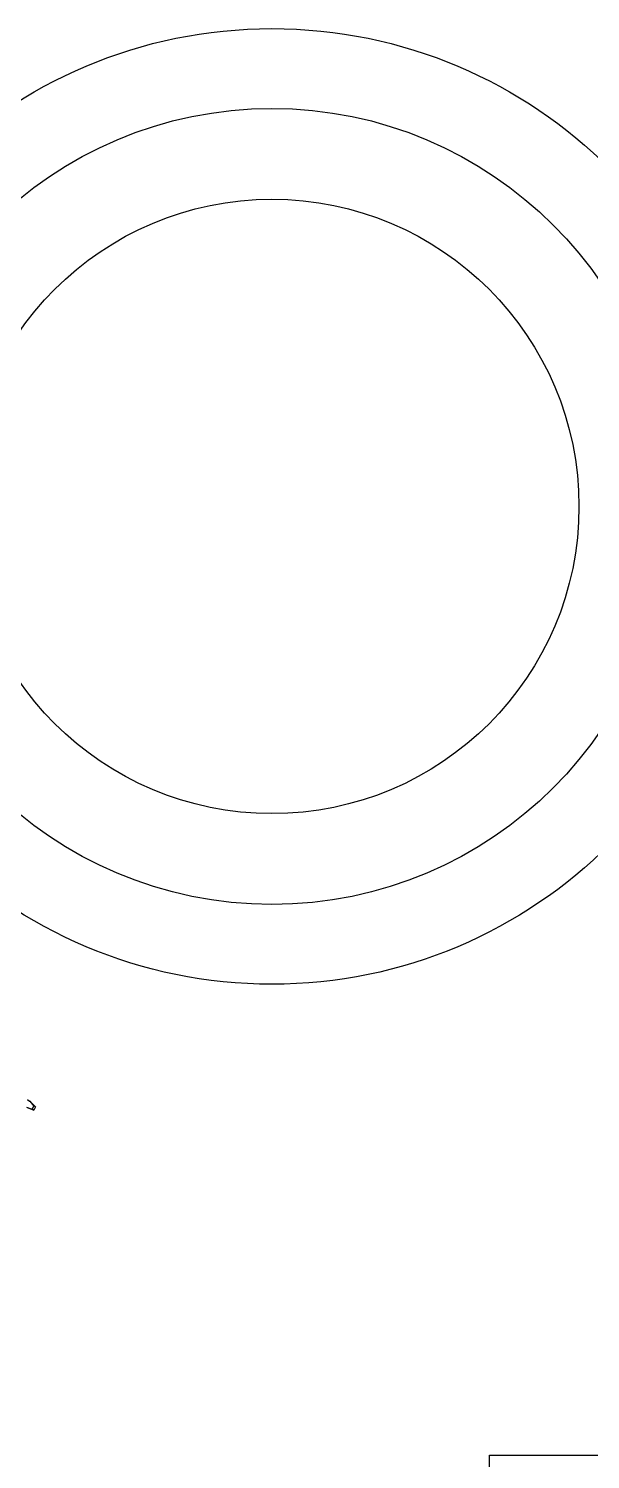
# Model space of a CAD drawing. Header units: metres. Extents: x 244.4 to 340.3, y -4.1 to 64.3.
# Drawn here: x 262.5879 to 262.7562, y 60.5381 to 60.9666 of the extents above; entities that cross this region are included whole.
import ezdxf

# ---------------------------------------------------------------- set-up
doc = ezdxf.new("R2010")
doc.units = ezdxf.units.M
doc.layers.add('Edges', color=7, linetype='Continuous')

msp = doc.modelspace()

# ---------------------------------------------------------------- linework, layer by layer
at = {"layer": 'Edges'}
for p, q in [((262.58758, 60.6459), (262.58821, 60.64539)), ((262.58821, 60.64539), (262.58826, 60.64536)), ((262.58826, 60.64536), (262.58993, 60.64364)), ((262.58826, 60.64536), (262.58948, 60.6439)), ((262.58725, 60.64362), (262.58946, 60.64273)), ((262.58725, 60.64362), (262.58901, 60.64299)), ((262.58901, 60.64299), (262.58948, 60.6439)), ((262.58946, 60.64273), (262.58901, 60.64299)), ((262.58993, 60.64364), (262.58946, 60.64273)), ((262.58993, 60.64364), (262.58948, 60.6439)), ((262.72602, 60.53936), (262.95602, 60.53936)), ((262.72602, 60.30936), (262.72602, 60.53936))]:
    msp.add_line(p, q, dxfattribs=at)
for radius in [0.14309, 0.11918, 0.092]:
    msp.add_circle((262.66081, 60.82348), radius, dxfattribs=at)

doc.saveas('drawing.dxf')
